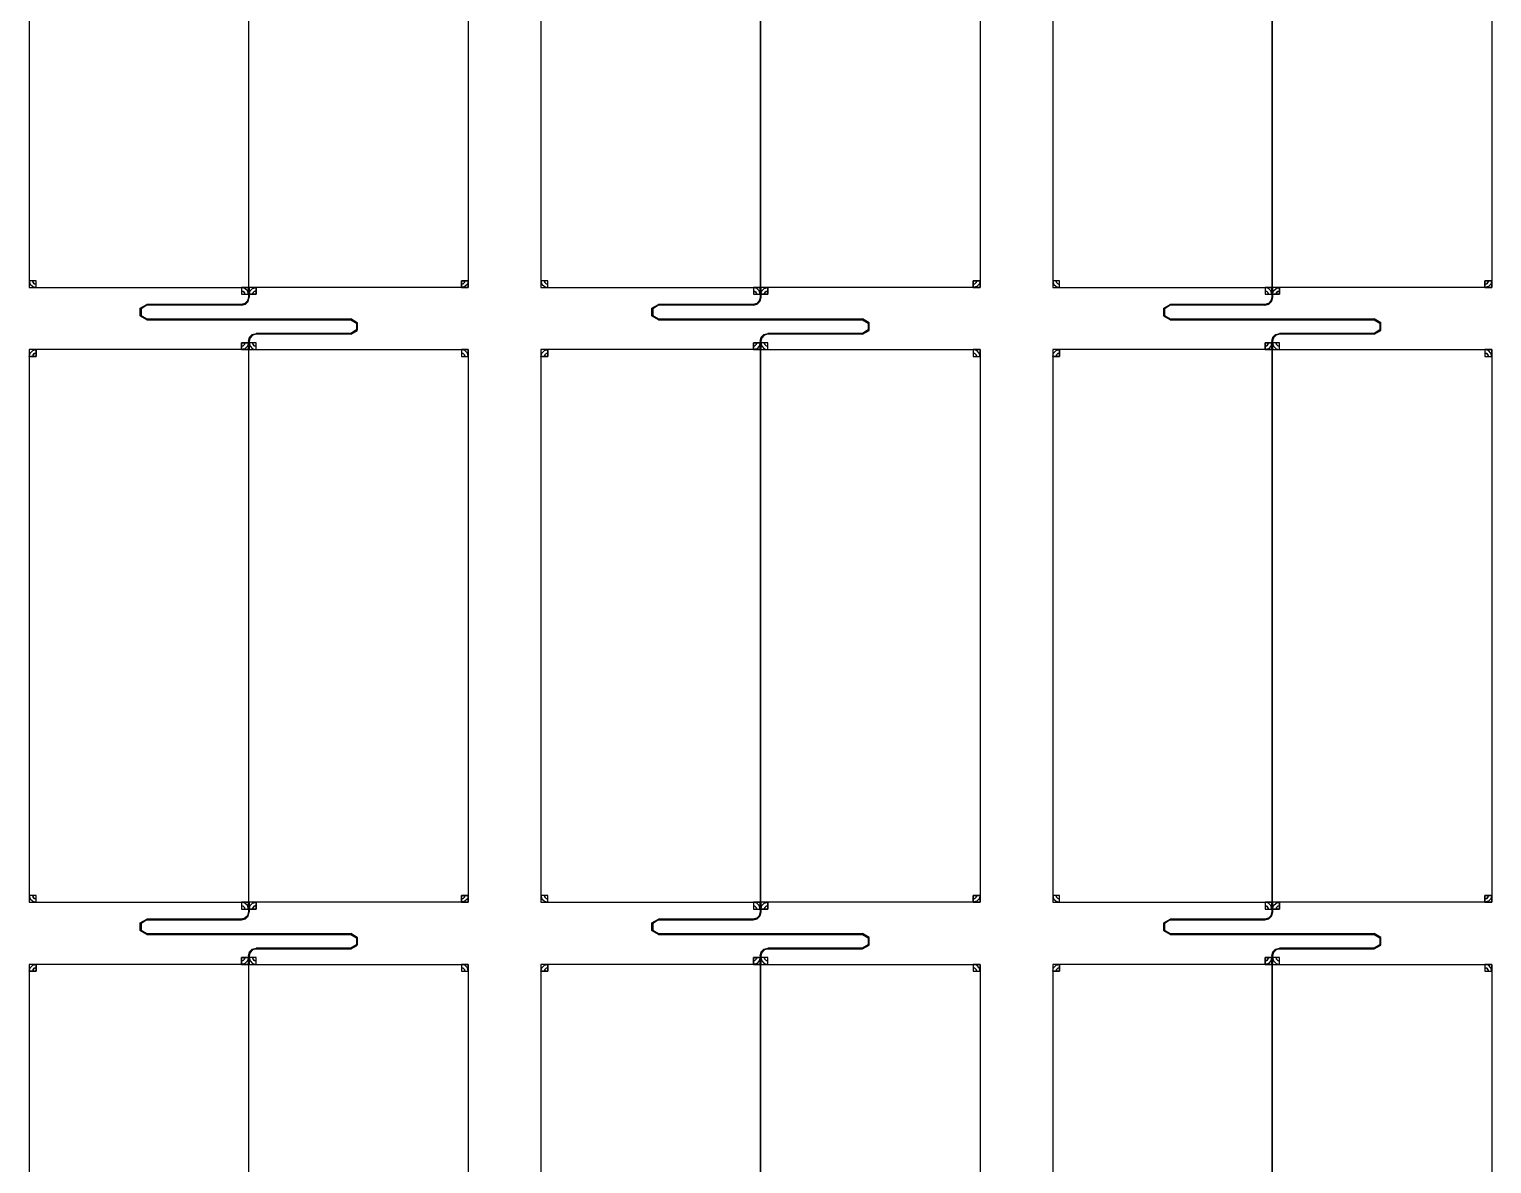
# Model space of a CAD drawing. Extents: x -50899 to 50899, y -48295 to 50898.
# Drawn here: x -13724 to 2424, y 1302 to 13826 of the extents above; entities that cross this region are included whole.
import ezdxf

# ---------------------------------------------------------------- set-up
doc = ezdxf.new("R2010")
doc.units = 0

# ---------------------------------------------------------------- blocks, each defined once
blk = doc.blocks.new('C1E')
for points in [[(2724, 35125), (2724, 41225), (301, 41225), (301, 35125), (2724, 35125)], [(2727, 35125), (2727, 41225), (5149, 41225), (5149, 35125), (2727, 35125)], [(376, 35125), (376, 35200), (301, 35200), (301, 35125), (376, 35125)], [(301, 35200), (311, 35162), (339, 35135), (376, 35125), (376, 35162), (357, 35167), (344, 35181), (339, 35200), (301, 35200)], [(339, 35200), (344, 35181), (357, 35167), (376, 35162), (376, 35200), (376, 35200), (376, 35200), (376, 35200), (339, 35200)], [(2646, 35125), (2646, 35050), (2721, 35050), (2721, 35125), (2646, 35125)], [(2721, 35050), (2710, 35087), (2683, 35115), (2646, 35125), (2646, 35087), (2664, 35082), (2678, 35068), (2683, 35050), (2721, 35050)], [(2683, 35050), (2678, 35068), (2664, 35082), (2646, 35087), (2646, 35050), (2646, 35050), (2646, 35050), (2646, 35050), (2683, 35050)], [(2724, 35014), (2724, 35125), (2721, 35125), (2721, 35014), (2724, 35014)], [(2727, 35014), (2727, 35125), (2730, 35125), (2730, 35014), (2727, 35014)], [(2730, 35125), (2730, 35050), (2805, 35050), (2805, 35125), (2730, 35125)], [(2730, 35050), (2740, 35087), (2767, 35115), (2805, 35125), (2805, 35087), (2786, 35082), (2772, 35068), (2767, 35050), (2730, 35050)], [(2767, 35050), (2772, 35068), (2786, 35082), (2805, 35087), (2805, 35050), (2805, 35050), (2805, 35050), (2805, 35050), (2767, 35050)], [(5149, 35125), (5149, 35200), (5074, 35200), (5074, 35125), (5149, 35125)], [(5149, 35200), (5139, 35162), (5112, 35135), (5074, 35125), (5074, 35162), (5093, 35167), (5106, 35181), (5112, 35200), (5149, 35200)], [(5112, 35200), (5106, 35181), (5093, 35167), (5074, 35162), (5074, 35200), (5074, 35200), (5074, 35200), (5074, 35200), (5112, 35200)], [(1600, 34769), (1527, 34811), (1527, 34896), (1600, 34938), (1600, 34935), (1529, 34894), (1529, 34813), (1600, 34772), (1600, 34769)], [(1600, 34775), (1532, 34814), (1532, 34893), (1600, 34932), (1600, 34929), (1535, 34891), (1535, 34816), (1600, 34778), (1600, 34775)], [(1600, 34935), (2645, 34935), (2645, 34938), (1600, 34938), (1600, 34935)], [(1600, 34932), (2645, 34932), (2645, 34929), (1600, 34929), (1600, 34932)], [(2645, 34929), (2687, 34941), (2718, 34971), (2730, 35014), (2727, 35014), (2716, 34973), (2686, 34943), (2645, 34932), (2645, 34929)], [(2645, 34935), (2684, 34946), (2713, 34974), (2724, 35014), (2721, 35014), (2710, 34976), (2683, 34948), (2645, 34938), (2645, 34935)], [(3850, 34775), (1600, 34775), (1600, 34778), (3850, 34778), (3850, 34775)], [(3850, 34772), (1600, 34772), (1600, 34769), (3850, 34769), (3850, 34772)], [(3850, 34609), (3923, 34651), (3923, 34736), (3850, 34778), (3850, 34775), (3921, 34734), (3921, 34653), (3850, 34612), (3850, 34609)], [(3850, 34615), (3918, 34654), (3918, 34733), (3850, 34772), (3850, 34769), (3915, 34731), (3915, 34656), (3850, 34618), (3850, 34615)], [(2721, 34534), (2732, 34576), (2763, 34607), (2805, 34618), (2805, 34615), (2764, 34604), (2734, 34574), (2724, 34534), (2721, 34534)], [(2727, 34534), (2737, 34573), (2766, 34602), (2805, 34612), (2805, 34609), (2767, 34599), (2740, 34571), (2730, 34534), (2727, 34534)], [(2805, 34615), (3850, 34615), (3850, 34618), (2805, 34618), (2805, 34615)], [(2805, 34612), (3850, 34612), (3850, 34609), (2805, 34609), (2805, 34612)], [(2724, 28339), (2724, 34439), (301, 34439), (301, 28339), (2724, 28339)], [(301, 34439), (301, 34364), (376, 34364), (376, 34439), (301, 34439)], [(301, 34364), (311, 34401), (339, 34429), (376, 34439), (376, 34401), (357, 34396), (344, 34382), (339, 34364), (301, 34364)], [(339, 34364), (344, 34382), (357, 34396), (376, 34401), (376, 34364), (376, 34364), (376, 34364), (376, 34364), (339, 34364)], [(2721, 34439), (2721, 34514), (2646, 34514), (2646, 34439), (2721, 34439)], [(2721, 34514), (2710, 34476), (2683, 34449), (2646, 34439), (2646, 34476), (2664, 34481), (2678, 34495), (2683, 34514), (2721, 34514)], [(2683, 34514), (2678, 34495), (2664, 34481), (2646, 34476), (2646, 34514), (2646, 34514), (2646, 34514), (2646, 34514), (2683, 34514)], [(2724, 34439), (2724, 34534), (2721, 34534), (2721, 34439), (2724, 34439)], [(2727, 34439), (2727, 34534), (2730, 34534), (2730, 34439), (2727, 34439)], [(2727, 28339), (2727, 34439), (5149, 34439), (5149, 28339), (2727, 28339)], [(2805, 34439), (2805, 34514), (2730, 34514), (2730, 34439), (2805, 34439)], [(2730, 34514), (2740, 34476), (2767, 34449), (2805, 34439), (2805, 34476), (2786, 34481), (2772, 34495), (2767, 34514), (2730, 34514)], [(2767, 34514), (2772, 34495), (2786, 34481), (2805, 34476), (2805, 34514), (2805, 34514), (2805, 34514), (2805, 34514), (2767, 34514)], [(5074, 34439), (5074, 34364), (5149, 34364), (5149, 34439), (5074, 34439)], [(5149, 34364), (5139, 34401), (5112, 34429), (5074, 34439), (5074, 34401), (5093, 34396), (5106, 34382), (5112, 34364), (5149, 34364)], [(5112, 34364), (5106, 34382), (5093, 34396), (5074, 34401), (5074, 34364), (5074, 34364), (5074, 34364), (5074, 34364), (5112, 34364)], [(376, 28339), (376, 28414), (301, 28414), (301, 28339), (376, 28339)], [(301, 28414), (311, 28376), (339, 28349), (376, 28339), (376, 28376), (357, 28381), (344, 28395), (339, 28414), (301, 28414)], [(339, 28414), (344, 28395), (357, 28381), (376, 28376), (376, 28414), (376, 28414), (376, 28414), (376, 28414), (339, 28414)], [(2646, 28339), (2646, 28264), (2721, 28264), (2721, 28339), (2646, 28339)], [(2721, 28264), (2710, 28301), (2683, 28329), (2646, 28339), (2646, 28301), (2664, 28296), (2678, 28282), (2683, 28264), (2721, 28264)], [(2683, 28264), (2678, 28282), (2664, 28296), (2646, 28301), (2646, 28264), (2646, 28264), (2646, 28264), (2646, 28264), (2683, 28264)], [(2724, 28228), (2724, 28339), (2721, 28339), (2721, 28228), (2724, 28228)], [(2727, 28228), (2727, 28339), (2730, 28339), (2730, 28228), (2727, 28228)], [(2730, 28339), (2730, 28264), (2805, 28264), (2805, 28339), (2730, 28339)], [(2730, 28264), (2740, 28301), (2767, 28329), (2805, 28339), (2805, 28301), (2786, 28296), (2772, 28282), (2767, 28264), (2730, 28264)], [(2767, 28264), (2772, 28282), (2786, 28296), (2805, 28301), (2805, 28264), (2805, 28264), (2805, 28264), (2805, 28264), (2767, 28264)], [(5149, 28339), (5149, 28414), (5074, 28414), (5074, 28339), (5149, 28339)], [(5149, 28414), (5139, 28376), (5112, 28349), (5074, 28339), (5074, 28376), (5093, 28381), (5106, 28395), (5112, 28414), (5149, 28414)], [(5112, 28414), (5106, 28395), (5093, 28381), (5074, 28376), (5074, 28414), (5074, 28414), (5074, 28414), (5074, 28414), (5112, 28414)], [(1600, 27983), (1527, 28025), (1527, 28110), (1600, 28152), (1600, 28149), (1529, 28108), (1529, 28027), (1600, 27986), (1600, 27983)], [(1600, 27989), (1532, 28028), (1532, 28107), (1600, 28146), (1600, 28143), (1535, 28105), (1535, 28030), (1600, 27992), (1600, 27989)], [(1600, 28149), (2645, 28149), (2645, 28152), (1600, 28152), (1600, 28149)], [(1600, 28146), (2645, 28146), (2645, 28143), (1600, 28143), (1600, 28146)], [(2645, 28143), (2687, 28155), (2718, 28185), (2730, 28228), (2727, 28228), (2716, 28187), (2686, 28157), (2645, 28146), (2645, 28143)], [(2645, 28149), (2684, 28160), (2713, 28188), (2724, 28228), (2721, 28228), (2710, 28190), (2683, 28162), (2645, 28152), (2645, 28149)], [(3850, 27989), (1600, 27989), (1600, 27992), (3850, 27992), (3850, 27989)], [(3850, 27986), (1600, 27986), (1600, 27983), (3850, 27983), (3850, 27986)], [(3850, 27823), (3923, 27865), (3923, 27950), (3850, 27992), (3850, 27989), (3921, 27948), (3921, 27867), (3850, 27826), (3850, 27823)], [(3850, 27829), (3918, 27868), (3918, 27947), (3850, 27986), (3850, 27983), (3915, 27945), (3915, 27870), (3850, 27832), (3850, 27829)], [(2721, 27748), (2732, 27790), (2763, 27821), (2805, 27832), (2805, 27829), (2764, 27818), (2734, 27788), (2724, 27748), (2721, 27748)], [(2727, 27748), (2737, 27787), (2766, 27816), (2805, 27826), (2805, 27823), (2767, 27813), (2740, 27785), (2730, 27748), (2727, 27748)], [(2805, 27829), (3850, 27829), (3850, 27832), (2805, 27832), (2805, 27829)], [(2805, 27826), (3850, 27826), (3850, 27823), (2805, 27823), (2805, 27826)], [(2724, 21553), (2724, 27653), (301, 27653), (301, 21553), (2724, 21553)], [(301, 27653), (301, 27578), (376, 27578), (376, 27653), (301, 27653)], [(301, 27578), (311, 27615), (339, 27643), (376, 27653), (376, 27615), (357, 27610), (344, 27596), (339, 27578), (301, 27578)], [(339, 27578), (344, 27596), (357, 27610), (376, 27615), (376, 27578), (376, 27578), (376, 27578), (376, 27578), (339, 27578)], [(2721, 27653), (2721, 27728), (2646, 27728), (2646, 27653), (2721, 27653)], [(2721, 27728), (2710, 27690), (2683, 27663), (2646, 27653), (2646, 27690), (2664, 27695), (2678, 27709), (2683, 27728), (2721, 27728)], [(2683, 27728), (2678, 27709), (2664, 27695), (2646, 27690), (2646, 27728), (2646, 27728), (2646, 27728), (2646, 27728), (2683, 27728)], [(2724, 27653), (2724, 27748), (2721, 27748), (2721, 27653), (2724, 27653)], [(2727, 27653), (2727, 27748), (2730, 27748), (2730, 27653), (2727, 27653)], [(2727, 21553), (2727, 27653), (5149, 27653), (5149, 21553), (2727, 21553)], [(2805, 27653), (2805, 27728), (2730, 27728), (2730, 27653), (2805, 27653)], [(2730, 27728), (2740, 27690), (2767, 27663), (2805, 27653), (2805, 27690), (2786, 27695), (2772, 27709), (2767, 27728), (2730, 27728)], [(2767, 27728), (2772, 27709), (2786, 27695), (2805, 27690), (2805, 27728), (2805, 27728), (2805, 27728), (2805, 27728), (2767, 27728)], [(5074, 27653), (5074, 27578), (5149, 27578), (5149, 27653), (5074, 27653)], [(5149, 27578), (5139, 27615), (5112, 27643), (5074, 27653), (5074, 27615), (5093, 27610), (5106, 27596), (5112, 27578), (5149, 27578)], [(5112, 27578), (5106, 27596), (5093, 27610), (5074, 27615), (5074, 27578), (5074, 27578), (5074, 27578), (5074, 27578), (5112, 27578)]]:
    blk.add_lwpolyline(points)
blk = doc.blocks.new('C1F')
for points in [[(2724, 35125), (2724, 41225), (301, 41225), (301, 35125), (2724, 35125)], [(2727, 35125), (2727, 41225), (5149, 41225), (5149, 35125), (2727, 35125)], [(376, 35125), (376, 35200), (301, 35200), (301, 35125), (376, 35125)], [(301, 35200), (311, 35162), (339, 35135), (376, 35125), (376, 35162), (357, 35167), (344, 35181), (339, 35200), (301, 35200)], [(339, 35200), (344, 35181), (357, 35167), (376, 35162), (376, 35200), (376, 35200), (376, 35200), (376, 35200), (339, 35200)], [(2646, 35125), (2646, 35050), (2721, 35050), (2721, 35125), (2646, 35125)], [(2721, 35050), (2710, 35087), (2683, 35115), (2646, 35125), (2646, 35087), (2664, 35082), (2678, 35068), (2683, 35050), (2721, 35050)], [(2683, 35050), (2678, 35068), (2664, 35082), (2646, 35087), (2646, 35050), (2646, 35050), (2646, 35050), (2646, 35050), (2683, 35050)], [(2724, 35014), (2724, 35125), (2721, 35125), (2721, 35014), (2724, 35014)], [(2727, 35014), (2727, 35125), (2730, 35125), (2730, 35014), (2727, 35014)], [(2730, 35125), (2730, 35050), (2805, 35050), (2805, 35125), (2730, 35125)], [(2730, 35050), (2740, 35087), (2767, 35115), (2805, 35125), (2805, 35087), (2786, 35082), (2772, 35068), (2767, 35050), (2730, 35050)], [(2767, 35050), (2772, 35068), (2786, 35082), (2805, 35087), (2805, 35050), (2805, 35050), (2805, 35050), (2805, 35050), (2767, 35050)], [(5149, 35125), (5149, 35200), (5074, 35200), (5074, 35125), (5149, 35125)], [(5149, 35200), (5139, 35162), (5112, 35135), (5074, 35125), (5074, 35162), (5093, 35167), (5106, 35181), (5112, 35200), (5149, 35200)], [(5112, 35200), (5106, 35181), (5093, 35167), (5074, 35162), (5074, 35200), (5074, 35200), (5074, 35200), (5074, 35200), (5112, 35200)], [(1600, 34769), (1527, 34811), (1527, 34896), (1600, 34938), (1600, 34935), (1529, 34894), (1529, 34813), (1600, 34772), (1600, 34769)], [(1600, 34775), (1532, 34814), (1532, 34893), (1600, 34932), (1600, 34929), (1535, 34891), (1535, 34816), (1600, 34778), (1600, 34775)], [(1600, 34935), (2645, 34935), (2645, 34938), (1600, 34938), (1600, 34935)], [(1600, 34932), (2645, 34932), (2645, 34929), (1600, 34929), (1600, 34932)], [(2645, 34929), (2687, 34941), (2718, 34971), (2730, 35014), (2727, 35014), (2716, 34973), (2686, 34943), (2645, 34932), (2645, 34929)], [(2645, 34935), (2684, 34946), (2713, 34974), (2724, 35014), (2721, 35014), (2710, 34976), (2683, 34948), (2645, 34938), (2645, 34935)], [(3850, 34775), (1600, 34775), (1600, 34778), (3850, 34778), (3850, 34775)], [(3850, 34772), (1600, 34772), (1600, 34769), (3850, 34769), (3850, 34772)], [(3850, 34609), (3923, 34651), (3923, 34736), (3850, 34778), (3850, 34775), (3921, 34734), (3921, 34653), (3850, 34612), (3850, 34609)], [(3850, 34615), (3918, 34654), (3918, 34733), (3850, 34772), (3850, 34769), (3915, 34731), (3915, 34656), (3850, 34618), (3850, 34615)], [(2721, 34534), (2732, 34576), (2763, 34607), (2805, 34618), (2805, 34615), (2764, 34604), (2734, 34574), (2724, 34534), (2721, 34534)], [(2727, 34534), (2737, 34573), (2766, 34602), (2805, 34612), (2805, 34609), (2767, 34599), (2740, 34571), (2730, 34534), (2727, 34534)], [(2805, 34615), (3850, 34615), (3850, 34618), (2805, 34618), (2805, 34615)], [(2805, 34612), (3850, 34612), (3850, 34609), (2805, 34609), (2805, 34612)], [(2724, 28339), (2724, 34439), (301, 34439), (301, 28339), (2724, 28339)], [(301, 34439), (301, 34364), (376, 34364), (376, 34439), (301, 34439)], [(301, 34364), (311, 34401), (339, 34429), (376, 34439), (376, 34401), (357, 34396), (344, 34382), (339, 34364), (301, 34364)], [(339, 34364), (344, 34382), (357, 34396), (376, 34401), (376, 34364), (376, 34364), (376, 34364), (376, 34364), (339, 34364)], [(2721, 34439), (2721, 34514), (2646, 34514), (2646, 34439), (2721, 34439)], [(2721, 34514), (2710, 34476), (2683, 34449), (2646, 34439), (2646, 34476), (2664, 34481), (2678, 34495), (2683, 34514), (2721, 34514)], [(2683, 34514), (2678, 34495), (2664, 34481), (2646, 34476), (2646, 34514), (2646, 34514), (2646, 34514), (2646, 34514), (2683, 34514)], [(2724, 34439), (2724, 34534), (2721, 34534), (2721, 34439), (2724, 34439)], [(2727, 34439), (2727, 34534), (2730, 34534), (2730, 34439), (2727, 34439)], [(2727, 28339), (2727, 34439), (5149, 34439), (5149, 28339), (2727, 28339)], [(2805, 34439), (2805, 34514), (2730, 34514), (2730, 34439), (2805, 34439)], [(2730, 34514), (2740, 34476), (2767, 34449), (2805, 34439), (2805, 34476), (2786, 34481), (2772, 34495), (2767, 34514), (2730, 34514)], [(2767, 34514), (2772, 34495), (2786, 34481), (2805, 34476), (2805, 34514), (2805, 34514), (2805, 34514), (2805, 34514), (2767, 34514)], [(5074, 34439), (5074, 34364), (5149, 34364), (5149, 34439), (5074, 34439)], [(5149, 34364), (5139, 34401), (5112, 34429), (5074, 34439), (5074, 34401), (5093, 34396), (5106, 34382), (5112, 34364), (5149, 34364)], [(5112, 34364), (5106, 34382), (5093, 34396), (5074, 34401), (5074, 34364), (5074, 34364), (5074, 34364), (5074, 34364), (5112, 34364)], [(376, 28339), (376, 28414), (301, 28414), (301, 28339), (376, 28339)], [(301, 28414), (311, 28376), (339, 28349), (376, 28339), (376, 28376), (357, 28381), (344, 28395), (339, 28414), (301, 28414)], [(339, 28414), (344, 28395), (357, 28381), (376, 28376), (376, 28414), (376, 28414), (376, 28414), (376, 28414), (339, 28414)], [(2646, 28339), (2646, 28264), (2721, 28264), (2721, 28339), (2646, 28339)], [(2721, 28264), (2710, 28301), (2683, 28329), (2646, 28339), (2646, 28301), (2664, 28296), (2678, 28282), (2683, 28264), (2721, 28264)], [(2683, 28264), (2678, 28282), (2664, 28296), (2646, 28301), (2646, 28264), (2646, 28264), (2646, 28264), (2646, 28264), (2683, 28264)], [(2724, 28228), (2724, 28339), (2721, 28339), (2721, 28228), (2724, 28228)], [(2727, 28228), (2727, 28339), (2730, 28339), (2730, 28228), (2727, 28228)], [(2730, 28339), (2730, 28264), (2805, 28264), (2805, 28339), (2730, 28339)], [(2730, 28264), (2740, 28301), (2767, 28329), (2805, 28339), (2805, 28301), (2786, 28296), (2772, 28282), (2767, 28264), (2730, 28264)], [(2767, 28264), (2772, 28282), (2786, 28296), (2805, 28301), (2805, 28264), (2805, 28264), (2805, 28264), (2805, 28264), (2767, 28264)], [(5149, 28339), (5149, 28414), (5074, 28414), (5074, 28339), (5149, 28339)], [(5149, 28414), (5139, 28376), (5112, 28349), (5074, 28339), (5074, 28376), (5093, 28381), (5106, 28395), (5112, 28414), (5149, 28414)], [(5112, 28414), (5106, 28395), (5093, 28381), (5074, 28376), (5074, 28414), (5074, 28414), (5074, 28414), (5074, 28414), (5112, 28414)], [(1600, 27983), (1527, 28025), (1527, 28110), (1600, 28152), (1600, 28149), (1529, 28108), (1529, 28027), (1600, 27986), (1600, 27983)], [(1600, 27989), (1532, 28028), (1532, 28107), (1600, 28146), (1600, 28143), (1535, 28105), (1535, 28030), (1600, 27992), (1600, 27989)], [(1600, 28149), (2645, 28149), (2645, 28152), (1600, 28152), (1600, 28149)], [(1600, 28146), (2645, 28146), (2645, 28143), (1600, 28143), (1600, 28146)], [(2645, 28143), (2687, 28155), (2718, 28185), (2730, 28228), (2727, 28228), (2716, 28187), (2686, 28157), (2645, 28146), (2645, 28143)], [(2645, 28149), (2684, 28160), (2713, 28188), (2724, 28228), (2721, 28228), (2710, 28190), (2683, 28162), (2645, 28152), (2645, 28149)], [(3850, 27989), (1600, 27989), (1600, 27992), (3850, 27992), (3850, 27989)], [(3850, 27986), (1600, 27986), (1600, 27983), (3850, 27983), (3850, 27986)], [(3850, 27823), (3923, 27865), (3923, 27950), (3850, 27992), (3850, 27989), (3921, 27948), (3921, 27867), (3850, 27826), (3850, 27823)], [(3850, 27829), (3918, 27868), (3918, 27947), (3850, 27986), (3850, 27983), (3915, 27945), (3915, 27870), (3850, 27832), (3850, 27829)], [(2721, 27748), (2732, 27790), (2763, 27821), (2805, 27832), (2805, 27829), (2764, 27818), (2734, 27788), (2724, 27748), (2721, 27748)], [(2727, 27748), (2737, 27787), (2766, 27816), (2805, 27826), (2805, 27823), (2767, 27813), (2740, 27785), (2730, 27748), (2727, 27748)], [(2805, 27829), (3850, 27829), (3850, 27832), (2805, 27832), (2805, 27829)], [(2805, 27826), (3850, 27826), (3850, 27823), (2805, 27823), (2805, 27826)], [(2724, 21553), (2724, 27653), (301, 27653), (301, 21553), (2724, 21553)], [(301, 27653), (301, 27578), (376, 27578), (376, 27653), (301, 27653)], [(301, 27578), (311, 27615), (339, 27643), (376, 27653), (376, 27615), (357, 27610), (344, 27596), (339, 27578), (301, 27578)], [(339, 27578), (344, 27596), (357, 27610), (376, 27615), (376, 27578), (376, 27578), (376, 27578), (376, 27578), (339, 27578)], [(2721, 27653), (2721, 27728), (2646, 27728), (2646, 27653), (2721, 27653)], [(2721, 27728), (2710, 27690), (2683, 27663), (2646, 27653), (2646, 27690), (2664, 27695), (2678, 27709), (2683, 27728), (2721, 27728)], [(2683, 27728), (2678, 27709), (2664, 27695), (2646, 27690), (2646, 27728), (2646, 27728), (2646, 27728), (2646, 27728), (2683, 27728)], [(2724, 27653), (2724, 27748), (2721, 27748), (2721, 27653), (2724, 27653)], [(2727, 27653), (2727, 27748), (2730, 27748), (2730, 27653), (2727, 27653)], [(2727, 21553), (2727, 27653), (5149, 27653), (5149, 21553), (2727, 21553)], [(2805, 27653), (2805, 27728), (2730, 27728), (2730, 27653), (2805, 27653)], [(2730, 27728), (2740, 27690), (2767, 27663), (2805, 27653), (2805, 27690), (2786, 27695), (2772, 27709), (2767, 27728), (2730, 27728)], [(2767, 27728), (2772, 27709), (2786, 27695), (2805, 27690), (2805, 27728), (2805, 27728), (2805, 27728), (2805, 27728), (2767, 27728)], [(5074, 27653), (5074, 27578), (5149, 27578), (5149, 27653), (5074, 27653)], [(5149, 27578), (5139, 27615), (5112, 27643), (5074, 27653), (5074, 27615), (5093, 27610), (5106, 27596), (5112, 27578), (5149, 27578)], [(5112, 27578), (5106, 27596), (5093, 27610), (5074, 27615), (5074, 27578), (5074, 27578), (5074, 27578), (5074, 27578), (5112, 27578)]]:
    blk.add_lwpolyline(points)
blk = doc.blocks.new('C1G')
for points in [[(2724, 35125), (2724, 41225), (301, 41225), (301, 35125), (2724, 35125)], [(2727, 35125), (2727, 41225), (5149, 41225), (5149, 35125), (2727, 35125)], [(376, 35125), (376, 35200), (301, 35200), (301, 35125), (376, 35125)], [(301, 35200), (311, 35162), (339, 35135), (376, 35125), (376, 35162), (357, 35167), (344, 35181), (339, 35200), (301, 35200)], [(339, 35200), (344, 35181), (357, 35167), (376, 35162), (376, 35200), (376, 35200), (376, 35200), (376, 35200), (339, 35200)], [(2646, 35125), (2646, 35050), (2721, 35050), (2721, 35125), (2646, 35125)], [(2721, 35050), (2710, 35087), (2683, 35115), (2646, 35125), (2646, 35087), (2664, 35082), (2678, 35068), (2683, 35050), (2721, 35050)], [(2683, 35050), (2678, 35068), (2664, 35082), (2646, 35087), (2646, 35050), (2646, 35050), (2646, 35050), (2646, 35050), (2683, 35050)], [(2724, 35014), (2724, 35125), (2721, 35125), (2721, 35014), (2724, 35014)], [(2727, 35014), (2727, 35125), (2730, 35125), (2730, 35014), (2727, 35014)], [(2730, 35125), (2730, 35050), (2805, 35050), (2805, 35125), (2730, 35125)], [(2730, 35050), (2740, 35087), (2767, 35115), (2805, 35125), (2805, 35087), (2786, 35082), (2772, 35068), (2767, 35050), (2730, 35050)], [(2767, 35050), (2772, 35068), (2786, 35082), (2805, 35087), (2805, 35050), (2805, 35050), (2805, 35050), (2805, 35050), (2767, 35050)], [(5149, 35125), (5149, 35200), (5074, 35200), (5074, 35125), (5149, 35125)], [(5149, 35200), (5139, 35162), (5112, 35135), (5074, 35125), (5074, 35162), (5093, 35167), (5106, 35181), (5112, 35200), (5149, 35200)], [(5112, 35200), (5106, 35181), (5093, 35167), (5074, 35162), (5074, 35200), (5074, 35200), (5074, 35200), (5074, 35200), (5112, 35200)], [(1600, 34769), (1527, 34811), (1527, 34896), (1600, 34938), (1600, 34935), (1529, 34894), (1529, 34813), (1600, 34772), (1600, 34769)], [(1600, 34775), (1532, 34814), (1532, 34893), (1600, 34932), (1600, 34929), (1535, 34891), (1535, 34816), (1600, 34778), (1600, 34775)], [(1600, 34935), (2645, 34935), (2645, 34938), (1600, 34938), (1600, 34935)], [(1600, 34932), (2645, 34932), (2645, 34929), (1600, 34929), (1600, 34932)], [(2645, 34929), (2687, 34941), (2718, 34971), (2730, 35014), (2727, 35014), (2716, 34973), (2686, 34943), (2645, 34932), (2645, 34929)], [(2645, 34935), (2684, 34946), (2713, 34974), (2724, 35014), (2721, 35014), (2710, 34976), (2683, 34948), (2645, 34938), (2645, 34935)], [(3850, 34775), (1600, 34775), (1600, 34778), (3850, 34778), (3850, 34775)], [(3850, 34772), (1600, 34772), (1600, 34769), (3850, 34769), (3850, 34772)], [(3850, 34609), (3923, 34651), (3923, 34736), (3850, 34778), (3850, 34775), (3921, 34734), (3921, 34653), (3850, 34612), (3850, 34609)], [(3850, 34615), (3918, 34654), (3918, 34733), (3850, 34772), (3850, 34769), (3915, 34731), (3915, 34656), (3850, 34618), (3850, 34615)], [(2721, 34534), (2732, 34576), (2763, 34607), (2805, 34618), (2805, 34615), (2764, 34604), (2734, 34574), (2724, 34534), (2721, 34534)], [(2727, 34534), (2737, 34573), (2766, 34602), (2805, 34612), (2805, 34609), (2767, 34599), (2740, 34571), (2730, 34534), (2727, 34534)], [(2805, 34615), (3850, 34615), (3850, 34618), (2805, 34618), (2805, 34615)], [(2805, 34612), (3850, 34612), (3850, 34609), (2805, 34609), (2805, 34612)], [(2724, 28339), (2724, 34439), (301, 34439), (301, 28339), (2724, 28339)], [(301, 34439), (301, 34364), (376, 34364), (376, 34439), (301, 34439)], [(301, 34364), (311, 34401), (339, 34429), (376, 34439), (376, 34401), (357, 34396), (344, 34382), (339, 34364), (301, 34364)], [(339, 34364), (344, 34382), (357, 34396), (376, 34401), (376, 34364), (376, 34364), (376, 34364), (376, 34364), (339, 34364)], [(2721, 34439), (2721, 34514), (2646, 34514), (2646, 34439), (2721, 34439)], [(2721, 34514), (2710, 34476), (2683, 34449), (2646, 34439), (2646, 34476), (2664, 34481), (2678, 34495), (2683, 34514), (2721, 34514)], [(2683, 34514), (2678, 34495), (2664, 34481), (2646, 34476), (2646, 34514), (2646, 34514), (2646, 34514), (2646, 34514), (2683, 34514)], [(2724, 34439), (2724, 34534), (2721, 34534), (2721, 34439), (2724, 34439)], [(2727, 34439), (2727, 34534), (2730, 34534), (2730, 34439), (2727, 34439)], [(2727, 28339), (2727, 34439), (5149, 34439), (5149, 28339), (2727, 28339)], [(2805, 34439), (2805, 34514), (2730, 34514), (2730, 34439), (2805, 34439)], [(2730, 34514), (2740, 34476), (2767, 34449), (2805, 34439), (2805, 34476), (2786, 34481), (2772, 34495), (2767, 34514), (2730, 34514)], [(2767, 34514), (2772, 34495), (2786, 34481), (2805, 34476), (2805, 34514), (2805, 34514), (2805, 34514), (2805, 34514), (2767, 34514)], [(5074, 34439), (5074, 34364), (5149, 34364), (5149, 34439), (5074, 34439)], [(5149, 34364), (5139, 34401), (5112, 34429), (5074, 34439), (5074, 34401), (5093, 34396), (5106, 34382), (5112, 34364), (5149, 34364)], [(5112, 34364), (5106, 34382), (5093, 34396), (5074, 34401), (5074, 34364), (5074, 34364), (5074, 34364), (5074, 34364), (5112, 34364)], [(376, 28339), (376, 28414), (301, 28414), (301, 28339), (376, 28339)], [(301, 28414), (311, 28376), (339, 28349), (376, 28339), (376, 28376), (357, 28381), (344, 28395), (339, 28414), (301, 28414)], [(339, 28414), (344, 28395), (357, 28381), (376, 28376), (376, 28414), (376, 28414), (376, 28414), (376, 28414), (339, 28414)], [(2646, 28339), (2646, 28264), (2721, 28264), (2721, 28339), (2646, 28339)], [(2721, 28264), (2710, 28301), (2683, 28329), (2646, 28339), (2646, 28301), (2664, 28296), (2678, 28282), (2683, 28264), (2721, 28264)], [(2683, 28264), (2678, 28282), (2664, 28296), (2646, 28301), (2646, 28264), (2646, 28264), (2646, 28264), (2646, 28264), (2683, 28264)], [(2724, 28228), (2724, 28339), (2721, 28339), (2721, 28228), (2724, 28228)], [(2727, 28228), (2727, 28339), (2730, 28339), (2730, 28228), (2727, 28228)], [(2730, 28339), (2730, 28264), (2805, 28264), (2805, 28339), (2730, 28339)], [(2730, 28264), (2740, 28301), (2767, 28329), (2805, 28339), (2805, 28301), (2786, 28296), (2772, 28282), (2767, 28264), (2730, 28264)], [(2767, 28264), (2772, 28282), (2786, 28296), (2805, 28301), (2805, 28264), (2805, 28264), (2805, 28264), (2805, 28264), (2767, 28264)], [(5149, 28339), (5149, 28414), (5074, 28414), (5074, 28339), (5149, 28339)], [(5149, 28414), (5139, 28376), (5112, 28349), (5074, 28339), (5074, 28376), (5093, 28381), (5106, 28395), (5112, 28414), (5149, 28414)], [(5112, 28414), (5106, 28395), (5093, 28381), (5074, 28376), (5074, 28414), (5074, 28414), (5074, 28414), (5074, 28414), (5112, 28414)], [(1600, 27983), (1527, 28025), (1527, 28110), (1600, 28152), (1600, 28149), (1529, 28108), (1529, 28027), (1600, 27986), (1600, 27983)], [(1600, 27989), (1532, 28028), (1532, 28107), (1600, 28146), (1600, 28143), (1535, 28105), (1535, 28030), (1600, 27992), (1600, 27989)], [(1600, 28149), (2645, 28149), (2645, 28152), (1600, 28152), (1600, 28149)], [(1600, 28146), (2645, 28146), (2645, 28143), (1600, 28143), (1600, 28146)], [(2645, 28143), (2687, 28155), (2718, 28185), (2730, 28228), (2727, 28228), (2716, 28187), (2686, 28157), (2645, 28146), (2645, 28143)], [(2645, 28149), (2684, 28160), (2713, 28188), (2724, 28228), (2721, 28228), (2710, 28190), (2683, 28162), (2645, 28152), (2645, 28149)], [(3850, 27989), (1600, 27989), (1600, 27992), (3850, 27992), (3850, 27989)], [(3850, 27986), (1600, 27986), (1600, 27983), (3850, 27983), (3850, 27986)], [(3850, 27823), (3923, 27865), (3923, 27950), (3850, 27992), (3850, 27989), (3921, 27948), (3921, 27867), (3850, 27826), (3850, 27823)], [(3850, 27829), (3918, 27868), (3918, 27947), (3850, 27986), (3850, 27983), (3915, 27945), (3915, 27870), (3850, 27832), (3850, 27829)], [(2721, 27748), (2732, 27790), (2763, 27821), (2805, 27832), (2805, 27829), (2764, 27818), (2734, 27788), (2724, 27748), (2721, 27748)], [(2727, 27748), (2737, 27787), (2766, 27816), (2805, 27826), (2805, 27823), (2767, 27813), (2740, 27785), (2730, 27748), (2727, 27748)], [(2805, 27829), (3850, 27829), (3850, 27832), (2805, 27832), (2805, 27829)], [(2805, 27826), (3850, 27826), (3850, 27823), (2805, 27823), (2805, 27826)], [(2724, 21553), (2724, 27653), (301, 27653), (301, 21553), (2724, 21553)], [(301, 27653), (301, 27578), (376, 27578), (376, 27653), (301, 27653)], [(301, 27578), (311, 27615), (339, 27643), (376, 27653), (376, 27615), (357, 27610), (344, 27596), (339, 27578), (301, 27578)], [(339, 27578), (344, 27596), (357, 27610), (376, 27615), (376, 27578), (376, 27578), (376, 27578), (376, 27578), (339, 27578)], [(2721, 27653), (2721, 27728), (2646, 27728), (2646, 27653), (2721, 27653)], [(2721, 27728), (2710, 27690), (2683, 27663), (2646, 27653), (2646, 27690), (2664, 27695), (2678, 27709), (2683, 27728), (2721, 27728)], [(2683, 27728), (2678, 27709), (2664, 27695), (2646, 27690), (2646, 27728), (2646, 27728), (2646, 27728), (2646, 27728), (2683, 27728)], [(2724, 27653), (2724, 27748), (2721, 27748), (2721, 27653), (2724, 27653)], [(2727, 27653), (2727, 27748), (2730, 27748), (2730, 27653), (2727, 27653)], [(2727, 21553), (2727, 27653), (5149, 27653), (5149, 21553), (2727, 21553)], [(2805, 27653), (2805, 27728), (2730, 27728), (2730, 27653), (2805, 27653)], [(2730, 27728), (2740, 27690), (2767, 27663), (2805, 27653), (2805, 27690), (2786, 27695), (2772, 27709), (2767, 27728), (2730, 27728)], [(2767, 27728), (2772, 27709), (2786, 27695), (2805, 27690), (2805, 27728), (2805, 27728), (2805, 27728), (2805, 27728), (2767, 27728)], [(5074, 27653), (5074, 27578), (5149, 27578), (5149, 27653), (5074, 27653)], [(5149, 27578), (5139, 27615), (5112, 27643), (5074, 27653), (5074, 27615), (5093, 27610), (5106, 27596), (5112, 27578), (5149, 27578)], [(5112, 27578), (5106, 27596), (5093, 27610), (5074, 27615), (5074, 27578), (5074, 27578), (5074, 27578), (5074, 27578), (5112, 27578)]]:
    blk.add_lwpolyline(points)

msp = doc.modelspace()

# ---------------------------------------------------------------- block references
for name, p in [('C1G', (-2725, -24150)), ('C1E', (-14025, -24150)), ('C1F', (-8375, -24150))]:
    msp.add_blockref(name, p)

doc.saveas('drawing.dxf')
